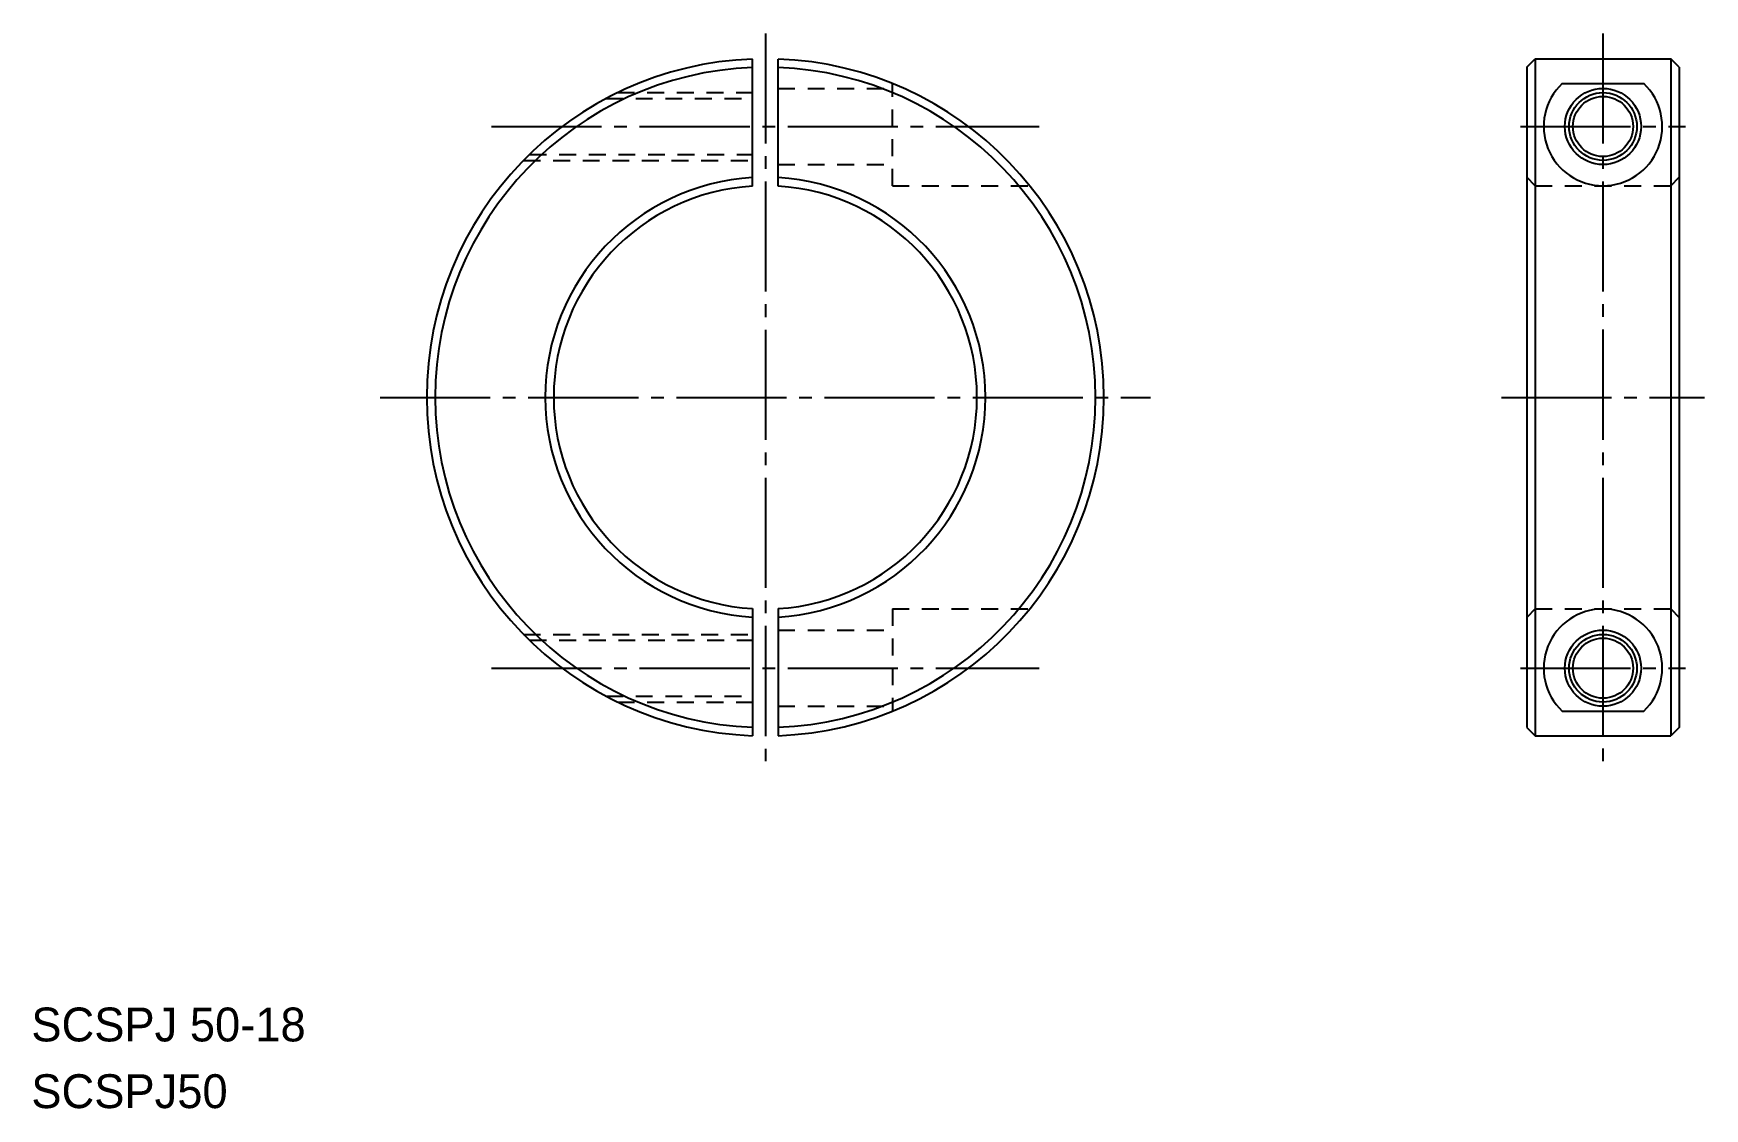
# Model space of a CAD drawing. Extents: x 31 to 229, y 121 to 248.
import ezdxf

# ---------------------------------------------------------------- set-up
doc = ezdxf.new("R2010")
doc.units = 0
doc.linetypes.add('CENTER', pattern=[17.5, 13, -1.5, 1.5, -1.5])
doc.linetypes.add('DASHED', pattern=[3.5, 2, -1.5])
doc.layers.get('0').update_dxf_attribs({"linetype": 'CONTINUOUS'})
doc.layers.add('CENTER', color=1, linetype='CENTER')

msp = doc.modelspace()

# ---------------------------------------------------------------- linework, layer by layer
at = {"color": 7, "linetype": 'CONTINUOUS'}
for p, q in [((116.38, 230.31), (116.38, 245.33)), ((119.38, 230.31), (119.38, 245.33)), ((207.82, 244.36), (208.82, 245.36)), ((208.82, 245.36), (208.82, 165.36)), ((208.82, 245.36), (224.82, 245.36)), ((224.82, 245.36), (224.82, 165.36)), ((225.82, 244.36), (224.82, 245.36)), ((207.82, 244.36), (207.82, 166.36)), ((225.82, 244.36), (225.82, 166.36)), ((212.01, 242.44), (221.64, 242.44)), ((116.38, 180.4), (116.38, 165.38)), ((119.38, 180.4), (119.38, 165.38)), ((212.01, 168.28), (221.64, 168.28)), ((207.82, 166.36), (208.82, 165.36)), ((225.82, 166.36), (224.82, 165.36)), ((208.82, 165.36), (224.82, 165.36))]:
    msp.add_line(p, q, dxfattribs=at)
at = {"color": 3, "linetype": 'DASHED'}
for p, q in [((100.44, 241.36), (116.38, 241.36)), ((119.38, 241.86), (132.88, 241.86)), ((132.88, 230.36), (132.88, 242.44)), ((99.07, 240.66), (116.38, 240.66)), ((89.31, 233.36), (116.38, 233.36)), ((90.02, 234.06), (116.38, 234.06)), ((119.38, 232.86), (132.88, 232.86)), ((208.82, 230.36), (207.82, 231.36)), ((224.82, 230.36), (225.82, 231.36)), ((132.88, 230.36), (149.1, 230.36)), ((208.82, 230.36), (224.82, 230.36)), ((132.88, 180.36), (132.88, 168.28)), ((132.88, 180.36), (149.1, 180.36)), ((208.82, 180.36), (207.82, 179.36)), ((208.82, 180.36), (224.82, 180.36)), ((224.82, 180.36), (225.82, 179.36)), ((119.38, 177.86), (132.88, 177.86)), ((89.31, 177.36), (116.38, 177.36)), ((90.02, 176.66), (116.38, 176.66)), ((99.07, 170.06), (116.38, 170.06)), ((100.44, 169.36), (116.38, 169.36)), ((119.38, 168.86), (132.88, 168.86))]:
    msp.add_line(p, q, dxfattribs=at)
for p, q in [((225.82, 226.11), (225.82, 226.11)), ((225.82, 205.36), (225.82, 205.36))]:
    msp.add_line(p, q)
at = {"color": 7, "linetype": 'CONTINUOUS'}
for centre, radius in [((216.82, 237.36), 4.5), ((216.82, 237.36), 3.55), ((216.82, 173.36), 4.5), ((216.82, 173.36), 3.55)]:
    msp.add_circle(centre, radius, dxfattribs=at)
at = {"color": 3, "linetype": 'CONTINUOUS'}
for centre in [(216.82, 237.36), (216.82, 173.36)]:
    msp.add_circle(centre, 4, dxfattribs=at)
at = {"color": 7, "linetype": 'CONTINUOUS'}
for centre, radius, start, end in [((117.88, 205.36), 40, 92.1491, 267.8509), ((117.88, 205.36), 40, 272.1491, 87.8509), ((117.88, 205.36), 39, 92.2042, 267.7958), ((117.88, 205.36), 39, 272.2042, 87.7958), ((216.82, 237.36), 7, 133.4599, 46.5401), ((117.88, 205.36), 26, 93.3074, 266.6926), ((117.88, 205.36), 26, 273.3074, 86.6926), ((117.88, 205.36), 25, 93.4398, 266.5602), ((117.88, 205.36), 25, 273.4398, 86.5602), ((216.82, 173.36), 7, 313.4599, 226.5401)]:
    msp.add_arc(centre, radius, start, end, dxfattribs=at)
at = {"layer": 'CENTER', "color": 1, "linetype": 'CENTER'}
for p, q in [((117.88, 248.35), (117.88, 162.36)), ((216.82, 248.36), (216.82, 162.36)), ((85.53, 237.36), (150.22, 237.36)), ((207.07, 237.36), (226.57, 237.36)), ((72.38, 205.36), (163.38, 205.36)), ((204.82, 205.36), (228.82, 205.36)), ((85.53, 173.36), (150.22, 173.36)), ((207.07, 173.36), (226.57, 173.36))]:
    msp.add_line(p, q, dxfattribs=at)

# ---------------------------------------------------------------- texts
for s, p in [('SCSPJ 50-18', (31.18, 129.27)), ('SCSPJ50', (31.18, 121.39))]:
    msp.add_text(s, height=4).set_placement(p)

doc.saveas('drawing.dxf')
